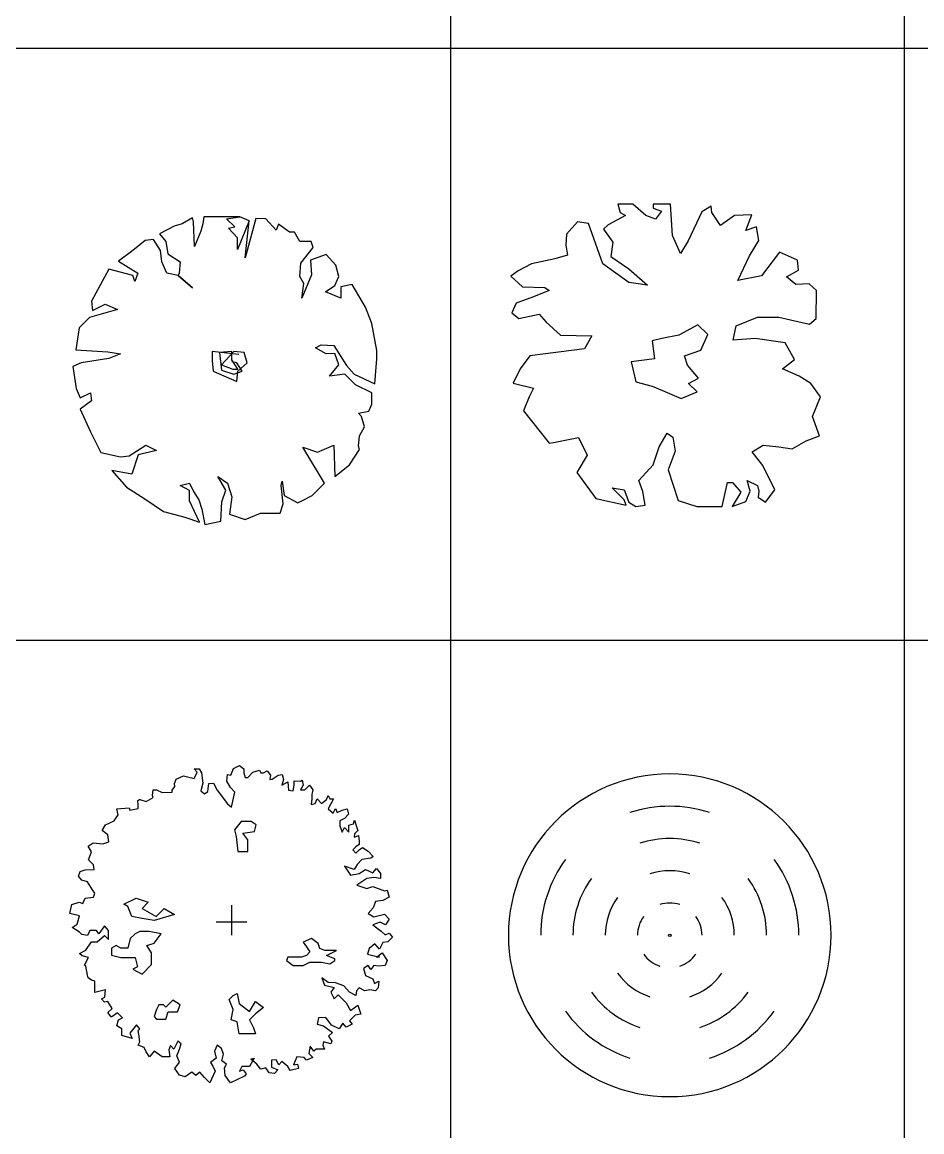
# Model space of a CAD drawing. Header units: inches. Extents: x 7658 to 73799, y 48 to 40262.
# Drawn here: x 40653 to 44896, y 14816 to 20051 of the extents above; entities that cross this region are included whole.
import ezdxf

# ---------------------------------------------------------------- set-up
doc = ezdxf.new("R2010")
doc.units = ezdxf.units.IN
doc.layers.add('www.cad-blocks.net', color=7, linetype='Continuous')

# ---------------------------------------------------------------- blocks, each defined once
blk = doc.blocks.new('A$C516926BB')
for p, q in [((31.2861, 38.5194), (31.2861, 0)), ((33.426, 38.5194), (33.426, 0)), ((0, 19.2339), (62.4121, 19.2339)), ((0, 16.441), (60.3118, 16.441))]:
    blk.add_line(p, q)
blk = doc.blocks.new('A$C52FF54DE')
for p, q in [((0.5165, 1.418), (0.4781, 1.4072)), ((0.5651, 1.4471), (0.5165, 1.418)), ((0.57, 1.4277), (0.5651, 1.4471)), ((0.5748, 1.3111), (0.57, 1.4277)), ((0.6137, 1.418), (0.604, 1.384)), ((0.6186, 1.4519), (0.6137, 1.418)), ((0.7352, 1.4519), (0.6186, 1.4519)), ((0.7255, 1.4422), (0.7886, 1.4519)), ((0.7643, 1.4034), (0.7255, 1.4422)), ((0.7886, 1.4519), (0.7352, 1.4519)), ((0.8324, 1.4325), (0.7769, 1.297)), ((0.8324, 1.4325), (0.7886, 1.4519)), ((0.8642, 1.4439), (0.8129, 1.2577)), ((0.8129, 1.2577), (0.8324, 1.4325)), ((0.9101, 1.4422), (0.8642, 1.4439)), ((0.9587, 1.3888), (0.9101, 1.4422)), ((0.9699, 1.4164), (0.9587, 1.3888)), ((1.0219, 1.3791), (0.9699, 1.4164)), ((0.4781, 1.4072), (0.4091, 1.3705)), ((0.4091, 1.3705), (0.4388, 1.3354)), ((0.604, 1.384), (0.5748, 1.3111)), ((0.7352, 1.3985), (0.7643, 1.4034)), ((0.7769, 1.3521), (0.7352, 1.3985)), ((1.0462, 1.3791), (1.0219, 1.3791)), ((1.0705, 1.3354), (1.0462, 1.3791)), ((0.3416, 1.3403), (0.2833, 1.2917)), ((0.3804, 1.3451), (0.3416, 1.3403)), ((0.4145, 1.2917), (0.3804, 1.3451)), ((0.4388, 1.3354), (0.4485, 1.2771)), ((0.7769, 1.297), (0.7769, 1.3521)), ((1.1239, 1.3354), (1.0705, 1.3354)), ((1.1337, 1.3063), (1.1239, 1.3354)), ((0.2833, 1.2917), (0.216, 1.2419)), ((0.4193, 1.2383), (0.4145, 1.2917)), ((0.4485, 1.2771), (0.5068, 1.2383)), ((1.0753, 1.2334), (1.1337, 1.3063)), ((1.1952, 1.274), (1.1216, 1.2465)), ((1.2406, 1.2237), (1.1952, 1.274)), ((0.1701, 1.2051), (0.0889, 1.0538)), ((0.2833, 1.1752), (0.1701, 1.2051)), ((0.216, 1.2419), (0.3076, 1.1849)), ((0.4436, 1.1849), (0.4193, 1.2383)), ((0.5068, 1.2383), (0.5019, 1.1849)), ((1.0705, 1.1703), (1.0753, 1.2334)), ((1.1216, 1.2465), (1.1262, 1.1776)), ((1.2551, 1.1703), (1.2406, 1.2237)), ((0.293, 1.146), (0.2833, 1.1752)), ((0.3076, 1.1849), (0.293, 1.146)), ((0.4971, 1.1752), (0.4436, 1.1849)), ((0.5019, 1.1849), (0.4971, 1.1752)), ((0.5651, 1.1169), (0.4971, 1.1752)), ((0.4971, 1.1752), (0.5651, 1.1169)), ((1.0894, 1.1362), (1.0705, 1.1703)), ((1.1262, 1.1776), (1.0802, 1.0683)), ((1.2357, 1.1266), (1.2551, 1.1703)), ((1.0802, 1.0683), (1.0894, 1.1362)), ((1.192, 1.0975), (1.2357, 1.1266)), ((1.3183, 1.1314), (1.2649, 1.1217)), ((1.2649, 1.1217), (1.2649, 1.0683)), ((1.3815, 1.0246), (1.3183, 1.1314)), ((0.0889, 1.0538), (0.0937, 1.01)), ((1.2649, 1.0683), (1.192, 1.0975)), ((0.2104, 1.0149), (0.0792, 0.9761)), ((0.0937, 1.01), (0.1521, 1.0392)), ((0.1521, 1.0392), (0.2104, 1.0149)), ((1.4112, 0.9479), (1.3815, 1.0246)), ((0.0792, 0.9761), (0.0306, 0.9275)), ((1.4349, 0.8207), (1.4112, 0.9479)), ((0.0306, 0.9275), (0.0138, 0.8239)), ((1.1446, 0.8331), (1.1722, 0.8469)), ((1.1722, 0.8469), (1.2309, 0.8449)), ((1.2309, 0.8449), (1.2917, 0.7505)), ((0.0138, 0.8239), (0.1655, 0.8148)), ((0.1655, 0.8148), (0.2252, 0.8056)), ((0.2252, 0.8056), (0.1701, 0.7826)), ((0.7838, 0.8012), (0.6574, 0.8158)), ((0.6574, 0.8158), (0.6574, 0.7721)), ((0.7498, 0.8158), (0.6915, 0.811)), ((0.6915, 0.811), (0.7012, 0.7284)), ((0.7595, 0.8158), (0.7012, 0.7527)), ((0.7498, 0.777), (0.7498, 0.8158)), ((0.8081, 0.811), (0.7595, 0.8158)), ((0.8227, 0.7624), (0.8081, 0.811)), ((1.1952, 0.8056), (1.1446, 0.8331)), ((1.2357, 0.8061), (1.1952, 0.8056)), ((1.2551, 0.7527), (1.2357, 0.8061)), ((1.4349, 0.7818), (1.4349, 0.8207)), ((0.0403, 0.7624), (0, 0.7459)), ((0, 0.7459), (0.016, 0.641)), ((0.1701, 0.7826), (0.0403, 0.7624)), ((0.6574, 0.7721), (0.6623, 0.7235)), ((0.7012, 0.7527), (0.7546, 0.7333)), ((0.7789, 0.7333), (0.7498, 0.777)), ((0.7741, 0.7624), (0.7498, 0.7672)), ((0.7546, 0.7333), (0.7789, 0.7333)), ((0.7984, 0.7235), (0.7741, 0.7624)), ((0.7789, 0.7235), (0.8227, 0.7624)), ((1.2114, 0.6993), (1.2551, 0.7527)), ((1.2917, 0.7505), (1.328, 0.709)), ((1.425, 0.6632), (1.4349, 0.7818)), ((0.6623, 0.7235), (0.7741, 0.675)), ((0.7012, 0.7284), (0.7595, 0.709)), ((0.7595, 0.709), (0.7984, 0.7235)), ((0.7741, 0.675), (0.7789, 0.7235)), ((1.2825, 0.7091), (1.2114, 0.6993)), ((1.3331, 0.6586), (1.2825, 0.7091)), ((1.328, 0.709), (1.425, 0.6632)), ((0.016, 0.641), (0.0354, 0.5973)), ((1.4107, 0.6216), (1.3331, 0.6586)), ((0.0354, 0.5973), (0.084, 0.6216)), ((0.0889, 0.5827), (0.0354, 0.5439)), ((0.084, 0.6216), (0.0889, 0.5827)), ((1.4107, 0.5682), (1.4107, 0.6216)), ((0.0354, 0.5439), (0.084, 0.437)), ((1.3475, 0.5244), (1.3961, 0.5342)), ((1.3621, 0.5099), (1.3475, 0.5244)), ((1.3961, 0.5342), (1.4107, 0.5682)), ((1.3766, 0.4613), (1.3621, 0.5099)), ((0.084, 0.437), (0.1326, 0.3399)), ((1.3523, 0.4176), (1.3766, 0.4613)), ((0.2666, 0.3233), (0.3448, 0.3739)), ((0.3448, 0.3739), (0.395, 0.3496)), ((1.1538, 0.3417), (1.2309, 0.3739)), ((1.2309, 0.3739), (1.2365, 0.2269)), ((1.3475, 0.3691), (1.3523, 0.4176)), ((1.3523, 0.3545), (1.3475, 0.3691)), ((0.1326, 0.3399), (0.2252, 0.3187)), ((0.2252, 0.3187), (0.2666, 0.3233)), ((0.308, 0.3279), (0.2784, 0.2379)), ((0.395, 0.3496), (0.308, 0.3279)), ((1.1871, 0.1942), (1.0851, 0.3642)), ((1.0851, 0.3642), (1.1538, 0.3417)), ((1.3055, 0.282), (1.3523, 0.3545)), ((1.2365, 0.2269), (1.3055, 0.282)), ((0.1839, 0.2544), (0.2528, 0.1764)), ((0.2784, 0.2379), (0.1839, 0.2544)), ((0.6849, 0.2269), (0.7303, 0.1942)), ((0.7217, 0.1626), (0.6849, 0.2269)), ((0.2528, 0.1764), (0.3402, 0.1213)), ((0.5068, 0.1845), (0.5505, 0.1942)), ((0.5505, 0.1602), (0.5068, 0.1845)), ((0.5505, 0.1942), (0.57, 0.1554)), ((0.5505, 0.1117), (0.5505, 0.1602)), ((0.7033, 0.1075), (0.7217, 0.1626)), ((0.7303, 0.1942), (0.7498, 0.1311)), ((0.983, 0.1845), (0.9879, 0.204)), ((0.9927, 0.0971), (0.983, 0.1845)), ((0.9879, 0.204), (0.9976, 0.136)), ((1.1288, 0.136), (1.1871, 0.1942)), ((0.3402, 0.1213), (0.4275, 0.0616)), ((0.5976, 0.011), (0.5505, 0.1117)), ((0.57, 0.1554), (0.5943, 0.1165)), ((0.5943, 0.1165), (0.6088, 0.0728)), ((0.6987, 0.0156), (0.7033, 0.1075)), ((0.7498, 0.1311), (0.74, 0.0486)), ((0.9976, 0.136), (1.0608, 0.102)), ((1.0608, 0.102), (1.0802, 0.1117)), ((1.0802, 0.1117), (1.1288, 0.136)), ((0.4275, 0.0616), (0.5286, 0.034)), ((0.6088, 0.0728), (0.6234, 0)), ((0.8129, 0.0243), (0.8858, 0.0534)), ((0.8858, 0.0534), (0.9782, 0.0534)), ((0.9782, 0.0534), (0.9927, 0.0971)), ((0.5286, 0.034), (0.5976, 0.011)), ((0.6234, 0), (0.6987, 0.0156)), ((0.74, 0.0486), (0.8129, 0.0243))]:
    blk.add_line(p, q)
blk = doc.blocks.new('A$C67CD2535')
for p, q in [((0.5764, 1.4256), (0.5054, 1.4256)), ((0.5054, 1.4256), (0.5164, 1.3875)), ((0.6366, 1.3728), (0.5764, 1.4256)), ((0.754, 1.4256), (0.6721, 1.4256)), ((0.6721, 1.4256), (0.6721, 1.408)), ((0.7622, 1.2792), (0.754, 1.4256)), ((0.9453, 1.4168), (0.9016, 1.3904)), ((0.948, 1.3875), (0.9453, 1.4168)), ((0.541, 1.3728), (0.459, 1.329)), ((0.5164, 1.3875), (0.541, 1.3728)), ((0.683, 1.3553), (0.6366, 1.3728)), ((0.6721, 1.408), (0.7103, 1.3933)), ((0.7103, 1.3933), (0.683, 1.3553)), ((0.9016, 1.3904), (0.836, 1.2529)), ((0.989, 1.326), (0.948, 1.3875)), ((1.0546, 1.3728), (0.989, 1.326)), ((1.1365, 1.3758), (1.0546, 1.3728)), ((1.1092, 1.3026), (1.1365, 1.3758)), ((0.3142, 1.3436), (0.2622, 1.285)), ((0.3661, 1.3348), (0.3142, 1.3436)), ((0.4344, 1.1446), (0.3661, 1.3348)), ((0.459, 1.329), (0.4371, 1.3085)), ((1.1584, 1.3202), (1.1092, 1.3026)), ((1.1693, 1.2557), (1.1584, 1.3202)), ((0.2622, 1.285), (0.2595, 1.2324)), ((0.4371, 1.3085), (0.4808, 1.247)), ((0.8005, 1.1943), (0.7622, 1.2792)), ((0.2595, 1.2324), (0.2677, 1.1855)), ((0.4808, 1.247), (0.4726, 1.1797)), ((0.836, 1.2529), (0.8005, 1.1943)), ((1.1256, 1.1826), (1.1693, 1.2557)), ((0.2076, 1.1679), (0.0983, 1.1446)), ((0.2677, 1.1855), (0.2076, 1.1679)), ((0.4726, 1.1797), (0.5573, 1.1211)), ((1.071, 1.0655), (1.1256, 1.1826)), ((1.2677, 1.2002), (1.183, 1.0889)), ((1.3523, 1.1621), (1.2677, 1.2002)), ((1.3579, 1.1153), (1.3523, 1.1621)), ((0.0355, 1.1123), (0, 1.086)), ((0.0983, 1.1446), (0.0355, 1.1123)), ((0.5573, 1.0567), (0.4344, 1.1446)), ((0.5573, 1.1211), (0.6447, 1.045)), ((1.3005, 1.0831), (1.3579, 1.1153)), ((0, 1.086), (0.0546, 1.0363)), ((0.6447, 1.045), (0.5573, 1.0567)), ((1.183, 1.0889), (1.071, 1.0655)), ((1.3442, 1.0479), (1.3005, 1.0831)), ((1.407, 1.0508), (1.3442, 1.0479)), ((1.4425, 1.0187), (1.407, 1.0508)), ((0.0546, 1.0363), (0.1612, 1.0333)), ((0.1803, 1.0187), (0.1065, 0.9894)), ((0.1612, 1.0333), (0.1803, 1.0187)), ((1.4398, 0.8869), (1.4425, 1.0187)), ((0.0246, 0.9601), (0.0055, 0.9133)), ((0.1065, 0.9894), (0.0246, 0.9601)), ((0.0055, 0.9133), (0.0382, 0.8869)), ((0.0382, 0.8869), (0.1339, 0.9074)), ((0.1339, 0.9074), (0.1666, 0.8694)), ((1.0628, 0.8518), (1.1639, 0.8928)), ((1.1639, 0.8928), (1.2649, 0.8928)), ((1.2649, 0.8928), (1.4097, 0.8606)), ((0.1666, 0.8694), (0.235, 0.8079)), ((0.8824, 0.8577), (0.7923, 0.8079)), ((0.9289, 0.8108), (0.8824, 0.8577)), ((1.0491, 0.7844), (1.0628, 0.8518)), ((1.4097, 0.8606), (1.4398, 0.8869)), ((0.235, 0.8079), (0.3825, 0.8049)), ((0.3825, 0.8049), (0.3469, 0.7435)), ((0.7131, 0.7932), (0.6666, 0.7816)), ((0.7923, 0.8079), (0.7131, 0.7932)), ((0.8961, 0.7376), (0.9289, 0.8108)), ((1.1529, 0.7932), (1.0491, 0.7844)), ((1.295, 0.7728), (1.1529, 0.7932)), ((0.3469, 0.7435), (0.0901, 0.7113)), ((0.6666, 0.7816), (0.6775, 0.6966)), ((0.8196, 0.7113), (0.8961, 0.7376)), ((1.3387, 0.6937), (1.295, 0.7728)), ((0.0901, 0.7113), (0.0437, 0.6498)), ((0.6775, 0.6966), (0.5682, 0.6821)), ((0.5682, 0.6821), (0.5901, 0.5883)), ((0.8333, 0.6674), (0.8196, 0.7113)), ((1.2814, 0.6498), (1.3387, 0.6937)), ((0.0437, 0.6498), (0.0109, 0.5825)), ((0.8852, 0.6059), (0.8333, 0.6674)), ((1.3606, 0.6147), (1.2814, 0.6498)), ((0.0109, 0.5825), (0.1065, 0.5591)), ((0.5901, 0.5883), (0.6666, 0.5678)), ((0.8387, 0.5796), (0.8852, 0.6059)), ((0.8797, 0.5415), (0.8387, 0.5796)), ((1.4152, 0.5796), (1.3606, 0.6147)), ((1.4616, 0.5181), (1.4152, 0.5796)), ((0.1065, 0.5591), (0.0874, 0.5181)), ((0.6666, 0.5678), (0.7158, 0.5474)), ((0.7158, 0.5474), (0.8032, 0.5093)), ((0.8032, 0.5093), (0.8797, 0.5415)), ((0.0874, 0.5181), (0.0601, 0.4507)), ((1.4234, 0.4244), (1.4616, 0.5181)), ((0.0601, 0.4507), (0.1803, 0.2986)), ((1.4562, 0.3337), (1.4234, 0.4244)), ((0.2022, 0.3015), (0.3196, 0.3249)), ((0.3196, 0.3249), (0.3606, 0.2429)), ((0.6994, 0.281), (0.7377, 0.3454)), ((0.7377, 0.3454), (0.765, 0.3278)), ((0.765, 0.3278), (0.7759, 0.2605)), ((1.3934, 0.3103), (1.4562, 0.3337)), ((0.1803, 0.2986), (0.2022, 0.3015)), ((0.6721, 0.1961), (0.6994, 0.281)), ((1.1393, 0.2576), (1.1912, 0.2898)), ((1.1912, 0.2898), (1.2649, 0.281)), ((1.2649, 0.281), (1.3278, 0.2722)), ((1.3278, 0.2722), (1.3934, 0.3103)), ((0.3606, 0.2429), (0.3115, 0.161)), ((0.7759, 0.2605), (0.7431, 0.1727)), ((1.1884, 0.1932), (1.1393, 0.2576)), ((0.3115, 0.161), (0.4016, 0.038)), ((0.6038, 0.1229), (0.6721, 0.1961)), ((0.7431, 0.1727), (0.7896, 0.0292)), ((1.2458, 0.079), (1.1884, 0.1932)), ((0.6229, 0.0702), (0.6038, 0.1229)), ((0.9972, 0), (1.0218, 0.1141)), ((1.0218, 0.1141), (1.0464, 0.1141)), ((1.0464, 0.1141), (1.0846, 0.0673)), ((1.1284, 0.0732), (1.1147, 0.1229)), ((1.1147, 0.1229), (1.1639, 0.0995)), ((0.5355, 0.0322), (0.4781, 0.0878)), ((0.4781, 0.0878), (0.5355, 0.079)), ((0.5355, 0.079), (0.5573, 0.0204)), ((0.6338, 0.0058), (0.6229, 0.0702)), ((1.0846, 0.0673), (1.0437, 0)), ((1.1092, 0.0234), (1.1284, 0.0732)), ((1.1639, 0.0995), (1.1693, 0.0732)), ((1.1693, 0.0732), (1.1666, 0.0439)), ((1.2021, 0.0204), (1.2458, 0.079)), ((0.4016, 0.038), (0.5436, 0.0058)), ((0.5436, 0.0058), (0.5355, 0.0322)), ((0.5573, 0.0204), (0.5901, 0)), ((0.5901, 0), (0.6338, 0.0058)), ((0.7896, 0.0292), (0.877, 0)), ((0.877, 0), (0.9972, 0)), ((1.0437, 0), (1.1092, 0.0234)), ((1.1666, 0.0439), (1.2021, 0.0204))]:
    blk.add_line(p, q)
blk = doc.blocks.new('A$C0AFD20AF')
at = {"linetype": 'ByBlock'}
for p, q in [((0.5865, 1.4814), (0.6104, 1.4814)), ((0.5996, 1.4652), (0.5865, 1.4814)), ((0.6104, 1.4814), (0.6212, 1.4629)), ((0.7593, 1.4521), (0.7724, 1.4838)), ((0.7724, 1.4838), (0.7994, 1.4969)), ((0.7994, 1.4969), (0.8211, 1.4814)), ((0.8211, 1.4814), (0.8211, 1.4629)), ((0.8635, 1.4652), (0.8951, 1.476)), ((0.8951, 1.476), (0.9005, 1.4629)), ((0.9137, 1.4629), (0.9299, 1.4729)), ((0.9299, 1.4729), (0.9461, 1.4521)), ((0.4931, 1.412), (0.5008, 1.4336)), ((0.5008, 1.4336), (0.5355, 1.449)), ((0.5355, 1.449), (0.5865, 1.4359)), ((0.5865, 1.4359), (0.5996, 1.4652)), ((0.6266, 1.4143), (0.6181, 1.3772)), ((0.6212, 1.4629), (0.6266, 1.4143)), ((0.6559, 1.412), (0.6768, 1.4143)), ((0.6768, 1.4143), (0.6953, 1.3803)), ((0.7408, 1.4228), (0.7439, 1.4544)), ((0.757, 1.3934), (0.7408, 1.4228)), ((0.7439, 1.4544), (0.7593, 1.4521)), ((0.8211, 1.4629), (0.8265, 1.4413)), ((0.8265, 1.4413), (0.8396, 1.4413)), ((0.8396, 1.4413), (0.8635, 1.4652)), ((0.9005, 1.4629), (0.9137, 1.4629)), ((0.9461, 1.4521), (0.943, 1.4305)), ((0.943, 1.4305), (0.9538, 1.4336)), ((0.9538, 1.4336), (0.9831, 1.4521)), ((0.9831, 1.4521), (1.0016, 1.4544)), ((1.007, 1.4305), (0.9993, 1.4042)), ((0.9993, 1.4042), (1.0286, 1.4197)), ((1.0016, 1.4544), (1.007, 1.4305)), ((1.0286, 1.4197), (1.031, 1.3803)), ((1.058, 1.4251), (1.0873, 1.4228)), ((1.058, 1.4042), (1.058, 1.4251)), ((1.0873, 1.4228), (1.095, 1.4282)), ((1.095, 1.4282), (1.1004, 1.4042)), ((0.3889, 1.3556), (0.392, 1.3826)), ((0.392, 1.3826), (0.4082, 1.3826)), ((0.4082, 1.3826), (0.4345, 1.3695)), ((0.4345, 1.3695), (0.4823, 1.3718)), ((0.4823, 1.3803), (0.4954, 1.3988)), ((0.4823, 1.3718), (0.4823, 1.3803)), ((0.4954, 1.3988), (0.4931, 1.412)), ((0.6181, 1.3772), (0.6343, 1.3641)), ((0.6343, 1.3641), (0.6505, 1.3749)), ((0.6505, 1.3749), (0.6559, 1.412)), ((0.6953, 1.3803), (0.7439, 1.3162)), ((0.7778, 1.3718), (0.757, 1.3934)), ((0.7624, 1.3), (0.7778, 1.3718)), ((1.031, 1.3803), (1.0526, 1.3772)), ((1.0526, 1.3772), (1.058, 1.4042)), ((1.1004, 1.4042), (1.0873, 1.3826)), ((1.0873, 1.3826), (1.1081, 1.3826)), ((1.1081, 1.3826), (1.1297, 1.4042)), ((1.1297, 1.4042), (1.1459, 1.3826)), ((1.1459, 1.3826), (1.1405, 1.361)), ((1.1405, 1.361), (1.1405, 1.3402)), ((0.3202, 1.3317), (0.328, 1.3371)), ((0.3226, 1.3108), (0.3202, 1.3317)), ((0.3226, 1.2946), (0.3226, 1.3108)), ((0.328, 1.3371), (0.3303, 1.3371)), ((0.3303, 1.3371), (0.3596, 1.327)), ((0.3596, 1.327), (0.392, 1.3456)), ((0.392, 1.3456), (0.3889, 1.3556)), ((0.7439, 1.3162), (0.7624, 1.3)), ((1.1405, 1.3402), (1.1374, 1.3131)), ((1.1374, 1.3131), (1.1567, 1.3186)), ((1.1567, 1.3186), (1.1668, 1.3402)), ((1.1668, 1.3402), (1.1861, 1.3186)), ((1.1861, 1.3186), (1.21, 1.3371)), ((1.21, 1.3371), (1.2177, 1.3556)), ((1.2177, 1.3556), (1.2254, 1.3402)), ((1.2308, 1.3162), (1.2177, 1.2923)), ((1.2254, 1.3402), (1.2439, 1.3402)), ((1.2439, 1.3402), (1.2308, 1.3162)), ((0.2084, 1.2359), (0.2269, 1.2653)), ((0.2215, 1.2923), (0.2801, 1.2977)), ((0.2269, 1.2653), (0.2215, 1.2923)), ((0.2801, 1.2977), (0.2824, 1.2869)), ((0.2824, 1.2869), (0.3226, 1.2946)), ((1.2177, 1.2923), (1.2416, 1.273)), ((1.2416, 1.273), (1.2524, 1.2946)), ((1.2524, 1.2946), (1.2601, 1.2761)), ((1.2601, 1.2761), (1.2841, 1.2869)), ((1.2841, 1.2869), (1.308, 1.2923)), ((1.3134, 1.2684), (1.2949, 1.2468)), ((1.308, 1.2923), (1.3134, 1.2684)), ((0.152, 1.1904), (0.1682, 1.2174)), ((0.1682, 1.2174), (0.2084, 1.2359)), ((0.8079, 1.2334), (0.7761, 1.194)), ((0.8549, 1.2334), (0.8079, 1.2334)), ((0.8786, 1.2178), (0.8549, 1.2334)), ((0.871, 1.1859), (0.8786, 1.2178)), ((1.2949, 1.2468), (1.2733, 1.2359)), ((1.2733, 1.2359), (1.2733, 1.212)), ((1.2733, 1.212), (1.2841, 1.1827)), ((1.2841, 1.1827), (1.2949, 1.2043)), ((1.2949, 1.2043), (1.3165, 1.1827)), ((1.3165, 1.2151), (1.3373, 1.2228)), ((1.3165, 1.1827), (1.3165, 1.2151)), ((1.3373, 1.2228), (1.3427, 1.239)), ((1.3427, 1.239), (1.3512, 1.2097)), ((1.3512, 1.2097), (1.3589, 1.1904)), ((0.179, 1.1696), (0.152, 1.1904)), ((0.1844, 1.1371), (0.179, 1.1696)), ((0.7761, 1.194), (0.7841, 1.1622)), ((0.7841, 1.1622), (0.7917, 1.091)), ((0.8155, 1.1779), (0.871, 1.1859)), ((0.8392, 1.1465), (0.8155, 1.1779)), ((1.3427, 1.175), (1.3404, 1.1588)), ((1.3404, 1.1588), (1.3612, 1.1665)), ((1.3589, 1.1904), (1.3427, 1.175)), ((1.3612, 1.1665), (1.3643, 1.1402)), ((0.0857, 1.1163), (0.1096, 1.1325)), ((0.1019, 1.0893), (0.0857, 1.1163)), ((0.1096, 1.1325), (0.1551, 1.1271)), ((0.1551, 1.1271), (0.1844, 1.1371)), ((0.8392, 1.091), (0.8392, 1.1465)), ((1.3481, 1.1132), (1.335, 1.1001)), ((1.335, 1.1001), (1.3481, 1.0839)), ((1.3643, 1.124), (1.3481, 1.1132)), ((1.3481, 1.0839), (1.3643, 1.1001)), ((1.3643, 1.1402), (1.3643, 1.124)), ((1.3643, 1.1001), (1.3805, 1.1109)), ((1.3805, 1.1109), (1.4068, 1.0924)), ((0.088, 1.0522), (0.1019, 1.0893)), ((0.1119, 1.0283), (0.088, 1.0522)), ((0.7917, 1.091), (0.8392, 1.091)), ((1.3774, 1.0545), (1.3558, 1.0306)), ((1.4199, 1.0599), (1.3774, 1.0545)), ((1.4068, 1.0924), (1.4307, 1.0684)), ((1.4307, 1.0684), (1.4199, 1.0599)), ((0.0401, 0.975), (0.0486, 0.9966)), ((0.0486, 0.9966), (0.0725, 1.0044)), ((0.0725, 1.0044), (0.115, 1.0067)), ((0.115, 1.0067), (0.1119, 1.0283)), ((1.2949, 1.0229), (1.3242, 0.9804)), ((1.3404, 1.0067), (1.2949, 1.0229)), ((1.3558, 1.0306), (1.3404, 1.0067)), ((1.3643, 0.9881), (1.3936, 1.0067)), ((1.3936, 1.0067), (1.4284, 0.9912)), ((1.4284, 0.9912), (1.4469, 1.0121)), ((1.4469, 1.0121), (1.4654, 0.9881)), ((0.0563, 0.9565), (0.0401, 0.975)), ((0.0826, 0.948), (0.0563, 0.9565)), ((0.1065, 0.9109), (0.0826, 0.948)), ((1.3242, 0.9804), (1.3643, 0.9881)), ((1.4014, 0.9642), (1.3535, 0.9326)), ((1.4338, 0.9696), (1.4014, 0.9642)), ((1.4654, 0.9642), (1.4338, 0.9696)), ((1.4654, 0.9881), (1.4654, 0.9642)), ((0.1173, 0.8947), (0.1065, 0.9109)), ((0.1119, 0.8762), (0.1173, 0.8947)), ((1.3535, 0.9326), (1.4014, 0.9163)), ((1.4014, 0.9163), (1.4284, 0.9272)), ((1.4284, 0.9272), (1.4839, 0.9055)), ((1.4839, 0.9055), (1.497, 0.9086)), ((1.497, 0.9086), (1.5055, 0.8762)), ((0, 0.799), (0.0085, 0.8415)), ((0.0085, 0.8415), (0.0432, 0.8523)), ((0.0432, 0.8523), (0.0617, 0.8469)), ((0.0617, 0.8469), (0.0725, 0.8708)), ((0.0725, 0.8708), (0.1119, 0.8762)), ((0.2542, 0.8424), (0.3118, 0.8712)), ((0.2734, 0.8328), (0.2542, 0.8424)), ((0.3118, 0.8712), (0.3689, 0.852)), ((0.3689, 0.852), (0.3401, 0.8232)), ((0.7636, 0.6963), (0.7636, 0.8377)), ((1.4415, 0.8554), (1.4307, 0.826)), ((1.4762, 0.8608), (1.4415, 0.8554)), ((1.5055, 0.8762), (1.4762, 0.8608)), ((0.0455, 0.7882), (0, 0.799)), ((0.0347, 0.7488), (0.0455, 0.7882)), ((0.2926, 0.7853), (0.2734, 0.8328)), ((0.3401, 0.7757), (0.2926, 0.7853)), ((0.3401, 0.8232), (0.4073, 0.7853)), ((0.4932, 0.7949), (0.3977, 0.7661)), ((0.4073, 0.7853), (0.4452, 0.8232)), ((0.4452, 0.8232), (0.4932, 0.7949)), ((1.4307, 0.826), (1.4068, 0.799)), ((1.4068, 0.799), (1.4338, 0.7828)), ((1.4338, 0.7828), (1.4839, 0.7967)), ((1.4839, 0.7967), (1.5055, 0.7728)), ((0.0108, 0.7326), (0.0347, 0.7488)), ((0.1628, 0.7403), (0.1358, 0.7033)), ((0.1813, 0.7195), (0.1628, 0.7403)), ((0.3977, 0.7661), (0.3401, 0.7757)), ((0.6892, 0.7603), (0.8343, 0.7603)), ((1.4631, 0.7589), (1.4284, 0.7457)), ((1.4284, 0.7457), (1.4677, 0.7164)), ((1.4893, 0.7457), (1.4631, 0.7589)), ((1.5055, 0.7728), (1.4893, 0.7457)), ((0.0455, 0.711), (0.0108, 0.7326)), ((0.0563, 0.7002), (0.0455, 0.711)), ((0.0826, 0.6956), (0.0563, 0.7002)), ((0.0934, 0.7195), (0.0826, 0.6956)), ((0.1258, 0.7195), (0.0934, 0.7195)), ((0.1358, 0.7033), (0.1258, 0.7195)), ((0.1281, 0.6662), (0.1628, 0.6956)), ((0.1628, 0.6956), (0.1813, 0.6763)), ((0.1813, 0.6763), (0.1813, 0.7195)), ((0.285, 0.6813), (0.2739, 0.6363)), ((0.3073, 0.7035), (0.285, 0.6813)), ((0.33, 0.7146), (0.3073, 0.7035)), ((0.3745, 0.7146), (0.33, 0.7146)), ((0.4305, 0.7035), (0.3745, 0.7146)), ((0.3967, 0.6585), (0.4305, 0.7035)), ((1.1393, 0.6808), (1.0999, 0.6646)), ((1.1711, 0.657), (1.1393, 0.6808)), ((1.4677, 0.7164), (1.487, 0.6979)), ((1.487, 0.6979), (1.5055, 0.7056)), ((1.5217, 0.6871), (1.5001, 0.6662)), ((1.5055, 0.7056), (1.5217, 0.6871)), ((0.0749, 0.6261), (0.1019, 0.6662)), ((0.1019, 0.6662), (0.1281, 0.6662)), ((0.2179, 0.6474), (0.1956, 0.6363)), ((0.1956, 0.6363), (0.1956, 0.603)), ((0.2406, 0.6363), (0.2179, 0.6474)), ((0.2739, 0.6363), (0.2406, 0.6363)), ((0.3633, 0.6474), (0.3967, 0.6585)), ((0.3856, 0.6141), (0.3633, 0.6474)), ((1.0999, 0.6646), (1.1155, 0.6414)), ((1.1155, 0.6414), (1.1312, 0.6176)), ((1.1787, 0.6333), (1.1711, 0.657)), ((1.2024, 0.6252), (1.1787, 0.6333)), ((1.4122, 0.6338), (1.4044, 0.6076)), ((1.4384, 0.6554), (1.4122, 0.6338)), ((1.46, 0.6315), (1.4384, 0.6554)), ((1.4762, 0.6631), (1.46, 0.6315)), ((1.5001, 0.6662), (1.4762, 0.6631)), ((0.0455, 0.6099), (0.0749, 0.6261)), ((0.0586, 0.5991), (0.0455, 0.6099)), ((0.088, 0.5913), (0.0586, 0.5991)), ((0.0725, 0.562), (0.088, 0.5913)), ((0.1956, 0.603), (0.2406, 0.5919)), ((0.2406, 0.5919), (0.3073, 0.5919)), ((0.3073, 0.5919), (0.3184, 0.5469)), ((0.3856, 0.558), (0.3856, 0.6141)), ((1.0286, 0.5939), (1.0211, 0.5782)), ((1.0211, 0.5782), (1.0524, 0.5545)), ((1.0918, 0.5939), (1.0286, 0.5939)), ((1.1155, 0.6015), (1.0918, 0.5939)), ((1.1312, 0.6176), (1.1155, 0.6015)), ((1.2342, 0.6252), (1.2024, 0.6252)), ((1.2105, 0.6015), (1.258, 0.6252)), ((1.2499, 0.5858), (1.2105, 0.6015)), ((1.2262, 0.5621), (1.2499, 0.5782)), ((1.258, 0.6252), (1.2342, 0.6252)), ((1.2499, 0.5782), (1.2499, 0.5858)), ((1.4044, 0.6076), (1.46, 0.5937)), ((1.4469, 0.5937), (1.4731, 0.613)), ((1.46, 0.5937), (1.4469, 0.5937)), ((1.4731, 0.613), (1.497, 0.5782)), ((1.497, 0.5782), (1.487, 0.5543)), ((0.0671, 0.5566), (0.0725, 0.562)), ((0.0749, 0.5512), (0.0671, 0.5566)), ((0.0826, 0.5087), (0.0749, 0.5512)), ((0.3184, 0.5469), (0.2962, 0.5358)), ((0.2962, 0.5358), (0.3411, 0.5136)), ((0.3411, 0.5136), (0.3856, 0.558)), ((1.0524, 0.5545), (1.0999, 0.5545)), ((1.0999, 0.5545), (1.1312, 0.5701)), ((1.1312, 0.5701), (1.1711, 0.5701)), ((1.1711, 0.5701), (1.1868, 0.5701)), ((1.1868, 0.5701), (1.2262, 0.5621)), ((1.4068, 0.5543), (1.3851, 0.5404)), ((1.3851, 0.5404), (1.3936, 0.5064)), ((1.4199, 0.535), (1.4068, 0.5543)), ((1.4338, 0.5543), (1.4199, 0.535)), ((1.4577, 0.5512), (1.4338, 0.5543)), ((1.487, 0.5543), (1.4577, 0.5512)), ((0.0857, 0.4956), (0.0826, 0.5087)), ((0.1019, 0.4848), (0.0857, 0.4956)), ((0.1173, 0.4794), (0.1019, 0.4848)), ((0.1173, 0.4524), (0.1173, 0.4794)), ((1.1884, 0.4956), (1.2015, 0.4609)), ((1.2177, 0.474), (1.1884, 0.4956)), ((1.2524, 0.4717), (1.2177, 0.474)), ((1.2925, 0.4578), (1.2524, 0.4717)), ((1.3936, 0.5064), (1.4284, 0.4902)), ((1.4284, 0.4902), (1.4361, 0.4686)), ((1.4361, 0.4686), (1.4577, 0.4794)), ((1.4577, 0.4794), (1.4546, 0.4478)), ((0.1173, 0.4261), (0.1173, 0.4524)), ((0.1682, 0.4393), (0.1173, 0.4261)), ((0.1651, 0.4045), (0.1682, 0.4393)), ((0.7705, 0.4125), (0.7892, 0.4221)), ((0.7892, 0.4221), (0.7988, 0.3741)), ((1.2015, 0.4609), (1.247, 0.4501)), ((1.247, 0.4501), (1.2308, 0.4285)), ((1.2308, 0.4285), (1.247, 0.3968)), ((1.3188, 0.4285), (1.2925, 0.4578)), ((1.3481, 0.413), (1.3188, 0.4285)), ((1.3512, 0.4339), (1.3481, 0.413)), ((1.3643, 0.4478), (1.3512, 0.4339)), ((1.3905, 0.4339), (1.3643, 0.4478)), ((1.4145, 0.4393), (1.3905, 0.4339)), ((1.4415, 0.4339), (1.4145, 0.4393)), ((1.4546, 0.4478), (1.4415, 0.4339)), ((0.1497, 0.3968), (0.1651, 0.4045)), ((0.1628, 0.3806), (0.1497, 0.3968)), ((0.179, 0.3837), (0.1628, 0.3806)), ((0.1999, 0.3513), (0.179, 0.3837)), ((0.4189, 0.3681), (0.4078, 0.3458)), ((0.4416, 0.3681), (0.4189, 0.3681)), ((0.4528, 0.357), (0.4416, 0.3681)), ((0.4861, 0.3908), (0.4528, 0.357)), ((0.5194, 0.3681), (0.4861, 0.3908)), ((0.5083, 0.3347), (0.5194, 0.3681)), ((0.7513, 0.3933), (0.7705, 0.4125)), ((0.7705, 0.3458), (0.7513, 0.3933)), ((0.7988, 0.3741), (0.8468, 0.3362)), ((0.8468, 0.3362), (0.8756, 0.3837)), ((0.8756, 0.3837), (0.9135, 0.3554)), ((1.247, 0.3968), (1.2655, 0.4153)), ((1.2655, 0.4153), (1.3026, 0.3783)), ((1.3026, 0.3783), (1.3242, 0.3412)), ((1.3242, 0.3412), (1.3589, 0.3675)), ((1.3589, 0.3675), (1.372, 0.325)), ((0.179, 0.3327), (0.1999, 0.3513)), ((0.1945, 0.3119), (0.179, 0.3327)), ((0.2238, 0.3304), (0.1975, 0.3119)), ((0.2477, 0.3065), (0.2238, 0.3304)), ((0.4078, 0.3458), (0.3967, 0.3125)), ((0.4528, 0.3014), (0.4639, 0.3347)), ((0.4639, 0.3347), (0.5083, 0.3347)), ((0.7609, 0.2979), (0.7705, 0.3458)), ((0.8756, 0.3266), (0.8468, 0.2979)), ((0.9135, 0.3554), (0.8756, 0.3266)), ((1.3458, 0.3196), (1.3188, 0.2926)), ((1.372, 0.325), (1.3458, 0.3196)), ((0.1975, 0.3119), (0.1945, 0.3119)), ((0.2215, 0.2687), (0.2292, 0.298)), ((0.2454, 0.2555), (0.2215, 0.2687)), ((0.2292, 0.298), (0.2477, 0.3065)), ((0.3148, 0.2741), (0.2824, 0.2339)), ((0.3303, 0.2555), (0.3148, 0.2741)), ((0.3967, 0.3125), (0.4078, 0.3014)), ((0.4078, 0.3014), (0.4528, 0.3014)), ((0.7892, 0.2883), (0.7609, 0.2979)), ((0.7988, 0.2312), (0.7892, 0.2883)), ((0.8468, 0.2979), (0.866, 0.26)), ((1.1722, 0.3065), (1.1668, 0.2771)), ((1.1668, 0.2771), (1.1961, 0.2687)), ((1.2069, 0.3088), (1.1722, 0.3065)), ((1.1961, 0.2687), (1.2393, 0.237)), ((1.2339, 0.2717), (1.2069, 0.3088)), ((1.2709, 0.2555), (1.2339, 0.2717)), ((1.2871, 0.2825), (1.2709, 0.2555)), ((1.3026, 0.2632), (1.2871, 0.2825)), ((1.3319, 0.2771), (1.3026, 0.2632)), ((1.3188, 0.2926), (1.3319, 0.2771)), ((0.2454, 0.2239), (0.2454, 0.2555)), ((0.2932, 0.21), (0.2454, 0.2239)), ((0.2824, 0.2339), (0.2932, 0.21)), ((0.3226, 0.2478), (0.3303, 0.2555)), ((0.3256, 0.2293), (0.3226, 0.2478)), ((0.3303, 0.1945), (0.3256, 0.2293)), ((0.8756, 0.2312), (0.7988, 0.2312)), ((0.866, 0.26), (0.8756, 0.2312)), ((1.2393, 0.237), (1.22, 0.2208)), ((1.22, 0.2208), (1.2362, 0.1969)), ((0.3226, 0.1783), (0.3303, 0.1945)), ((0.3496, 0.1675), (0.3226, 0.1783)), ((0.3596, 0.1467), (0.3496, 0.1675)), ((0.4746, 0.176), (0.4661, 0.1567)), ((0.4908, 0.1598), (0.4746, 0.176)), ((0.5093, 0.1969), (0.4908, 0.1598)), ((0.5039, 0.1274), (0.517, 0.1598)), ((0.5247, 0.1837), (0.5093, 0.1969)), ((0.517, 0.1598), (0.5247, 0.1837)), ((0.6953, 0.1783), (0.6822, 0.149)), ((0.7146, 0.1621), (0.6953, 0.1783)), ((0.7246, 0.1359), (0.7146, 0.1621)), ((1.1328, 0.1729), (1.1274, 0.1382)), ((1.1513, 0.149), (1.1328, 0.1729)), ((1.1614, 0.1598), (1.1513, 0.149)), ((1.183, 0.1598), (1.1614, 0.1598)), ((1.2015, 0.1598), (1.183, 0.1598)), ((1.1961, 0.1945), (1.1938, 0.1783)), ((1.1938, 0.1783), (1.2015, 0.1598)), ((1.2308, 0.1837), (1.1961, 0.1945)), ((1.2362, 0.1969), (1.2308, 0.1837)), ((0.3758, 0.1227), (0.3596, 0.1467)), ((0.3974, 0.149), (0.3758, 0.1227)), ((0.4345, 0.1227), (0.3974, 0.149)), ((0.4715, 0.1227), (0.4345, 0.1227)), ((0.4661, 0.1567), (0.4715, 0.1227)), ((0.517, 0.098), (0.5039, 0.1274)), ((0.6899, 0.1173), (0.6636, 0.0957)), ((0.6822, 0.149), (0.6899, 0.1173)), ((0.7169, 0.1034), (0.7246, 0.1359)), ((0.8689, 0.1173), (0.8473, 0.0772)), ((0.8527, 0.1119), (0.8689, 0.1173)), ((0.882, 0.088), (0.8527, 0.1119)), ((0.9723, 0.1088), (0.9515, 0.1065)), ((0.9515, 0.1065), (0.9515, 0.0741)), ((0.9862, 0.0849), (0.9723, 0.1088)), ((1.0711, 0.1227), (1.0549, 0.0849)), ((1.1058, 0.1197), (1.0711, 0.1227)), ((1.1166, 0.1065), (1.1058, 0.1197)), ((1.1459, 0.1197), (1.1166, 0.1065)), ((1.1274, 0.1382), (1.1459, 0.1197)), ((0.4954, 0.0687), (0.517, 0.098)), ((0.517, 0.0371), (0.4954, 0.0687)), ((0.6852, 0.0556), (0.6605, 0)), ((0.6636, 0.0957), (0.6744, 0.0795)), ((0.6744, 0.0795), (0.6852, 0.0556)), ((0.7385, 0.088), (0.7169, 0.1034)), ((0.73, 0.0718), (0.7385, 0.088)), ((0.7331, 0.0347), (0.73, 0.0718)), ((0.8103, 0.0772), (0.7994, 0.0556)), ((0.7994, 0.0556), (0.818, 0.061)), ((0.8473, 0.0772), (0.8103, 0.0772)), ((0.818, 0.061), (0.8311, 0.0425)), ((0.9005, 0.0641), (0.882, 0.088)), ((0.9245, 0.0718), (0.9005, 0.0641)), ((0.9407, 0.0479), (0.9245, 0.0718)), ((0.9515, 0.0741), (0.9808, 0.061)), ((0.9808, 0.061), (0.9646, 0.0448)), ((0.9993, 0.1011), (0.9862, 0.0849)), ((1.0286, 0.0772), (0.9993, 0.1011)), ((1.0394, 0.0587), (1.0286, 0.0772)), ((1.0788, 0.0687), (1.0394, 0.0587)), ((1.0549, 0.0849), (1.0742, 0.088)), ((1.0742, 0.088), (1.0788, 0.0687)), ((0.544, 0.0293), (0.517, 0.0371)), ((0.5757, 0.0502), (0.544, 0.0293)), ((0.5942, 0.0347), (0.5757, 0.0502)), ((0.6127, 0.0502), (0.5942, 0.0347)), ((0.6343, 0.0262), (0.6127, 0.0502)), ((0.6605, 0), (0.6343, 0.0262)), ((0.757, 0), (0.7331, 0.0347)), ((0.8234, 0.0317), (0.757, 0)), ((0.8311, 0.0425), (0.8234, 0.0317)), ((0.9646, 0.0448), (0.9407, 0.0479))]:
    blk.add_line(p, q, dxfattribs=at)
blk = doc.blocks.new('A$C4A5A34D5')
for major_axis, start_param, end_param in [((0.7611, 0), 0, 6.283185), ((0.4305, 0.4305), 0.471239, 1.099558), ((0.3229, 0.3229), 0.471239, 1.099558), ((-0.4305, 0.4305), 0.15708, 0.785398), ((0.4305, 0.4305), 5.497787, 6.126106), ((0.2153, 0.2153), 0.471239, 1.099558), ((-0.3229, 0.3229), 0.15708, 0.785398), ((0.3229, 0.3229), 5.497787, 6.126106), ((-0.2153, 0.2153), 0.15708, 0.785398), ((0.1076, 0.1076), 0.471239, 1.099558), ((0.2153, 0.2153), 5.497787, 6.126106), ((-0.1076, 0.1076), 0.15708, 0.785398), ((-0.1076, 0.1076), 3.926991, 4.555309), ((0.00431, 0.00431), 5.497787, 11.780972), ((0.1076, 0.1076), 2.984513, 3.612831), ((-0.1076, 0.1076), 2.670354, 3.298672), ((-0.2153, 0.2153), 1.413717, 2.042035), ((0.2153, 0.2153), 4.24115, 4.869469), ((-0.3229, 0.3229), 1.413717, 2.042035), ((0.3229, 0.3229), 4.24115, 4.869469), ((0.4305, 0.4305), 2.984513, 3.612831), ((-0.4305, 0.4305), 2.670354, 3.298672)]:
    blk.add_ellipse((0.76, 0.7608), major_axis=major_axis, ratio=1, start_param=start_param, end_param=end_param)

msp = doc.modelspace()

# ---------------------------------------------------------------- block references
at = {"xscale": 1000, "yscale": 1000, "zscale": 1000}
for name, p in [('A$C67CD2535', (42957.3, 17765.8)), ('A$C52FF54DE', (40891.2, 17681.1)), ('A$C0AFD20AF', (40877.6, 15046.9)), ('A$C4A5A34D5', (42947.2, 14982.3))]:
    msp.add_blockref(name, p, dxfattribs=at)
at = {"layer": 'www.cad-blocks.net', "color": 155, "true_color": 0x546d8e, "xscale": 1000, "yscale": 1000, "zscale": 1000}
msp.add_blockref('A$C516926BB', (11386.7, 694.4), dxfattribs=at)

doc.saveas('drawing.dxf')
